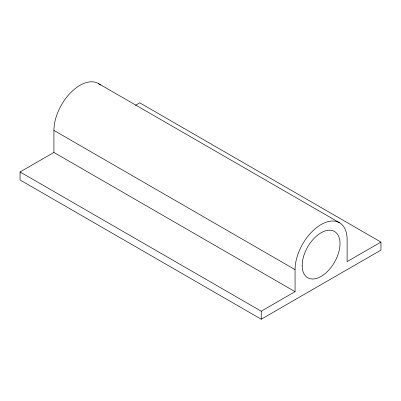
<?xml version="1.0" encoding="UTF-8"?>
<svg xmlns="http://www.w3.org/2000/svg" width="401" height="401" viewBox="0 0 401 401"><rect width="100%" height="100%" fill="white"/><g stroke="black" fill="none" stroke-linecap="round" stroke-linejoin="round"><path stroke-width="0.6" d="M135.478 105.323L139.774 102.841L380.95 242.084L380.95 250.099L261.226 319.216L20.05 179.974L20.05 171.959L53.924 152.45L295.061 291.667L295.061 269.632A36.807 21.253 -60 0 1 321.091 224.55A36.807 21.253 -60 0 1 347.116 239.577L347.116 261.617L380.95 242.084M20.05 171.959L261.226 311.201L295.061 291.667M98.355 83.508L339.492 222.73M100.175 84.791A36.807 21.253 -60 0 0 71.263 92.07A36.807 21.253 -60 0 0 53.924 130.41L295.061 269.632M261.226 311.201L261.226 319.216M53.924 130.41L53.924 152.45M100.461 85.042A36.807 21.253 -60 0 1 100.596 85.167M302.179 265.312L302.179 265.693A26.747 15.444 -60 0 0 321.071 276.454A26.747 15.444 -60 0 0 340.003 243.893L340.003 243.512A26.747 15.444 -60 0 0 321.106 232.755A26.747 15.444 -60 0 0 302.179 265.312"/></g></svg>
